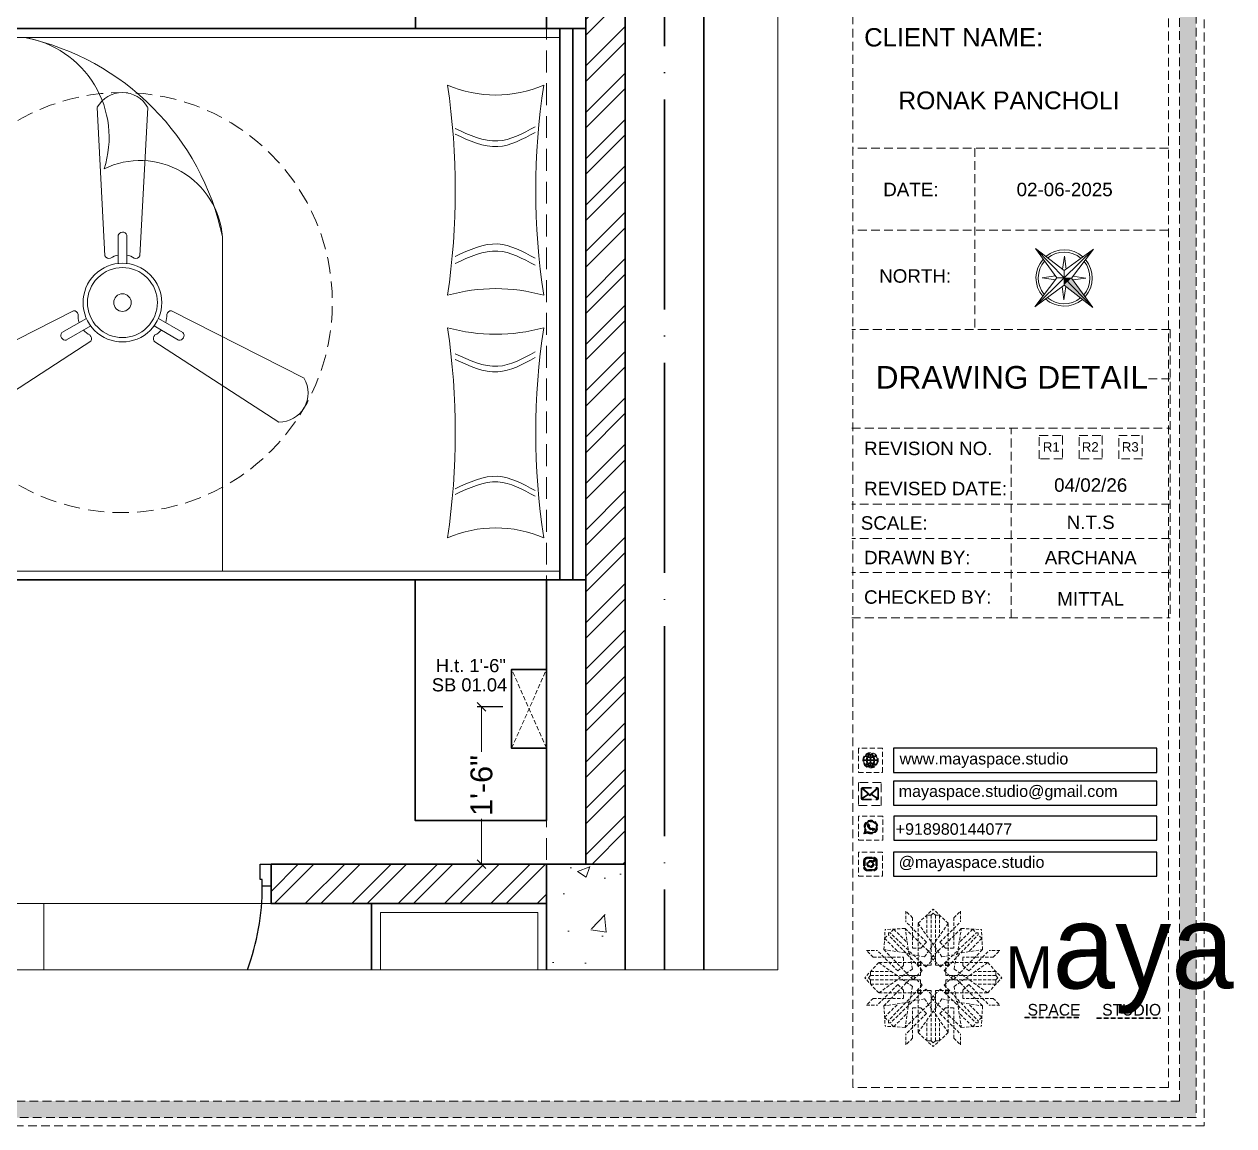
# Model space of a CAD drawing. Header units: millimetres. Extents: x 56222 to 3066687, y -650199 to -121287.
# Drawn here: x 134522.8 to 134661.1, y -183853.9 to -183728 of the extents above; entities that cross this region are included whole.
import ezdxf
from ezdxf.enums import TextEntityAlignment as Align

# ---------------------------------------------------------------- set-up
doc = ezdxf.new("R2010")
doc.units = ezdxf.units.MM
doc.header["$MEASUREMENT"] = 0
doc.header["$PDMODE"] = 35
for name, pattern in [('ACAD_ISO04W100', [30, 24, -3, 0, -3]), ('DASHED', [0.75, 0.5, -0.25]), ('DASHED2', [0.375, 0.25, -0.125]), ('DASHEDX2', [1.5, 1, -0.5])]:
    doc.linetypes.add(name, pattern=pattern)
doc.layers.get('Defpoints').update_dxf_attribs({"color": 220})
doc.layers.add('AR ELE-5', color=134, linetype='Continuous')
doc.layers.add('AR HATCH-7', color=7, linetype='Continuous')
for name, color, linetype, lineweight in [('COLUMN', 1, 'Continuous', 30), ('dim05', 1, 'Continuous', 13), ('Dimension', 10, 'DASHEDX2', 20), ('el', 7, 'Continuous', 20), ('ELEC-wires', 1, 'DASHED2', 13), ('Electrical', 84, 'Continuous', 30), ('ELEVATION', 250, 'Continuous', 9), ('FURNITURE', 32, 'Continuous', 9), ('furniture dimensions', 1, 'DASHED', 0), ('FURNITURE-1', 252, 'Continuous', 13), ('GROUND FLOOR', 7, 'Continuous', 9), ('GROUND FLOOR  ( PLINE )', 251, 'Continuous', 30), ('Labelling', 1, 'Continuous', 25), ('NAME PLATE', 7, 'Continuous', 25), ('title block', 7, 'Continuous', 9), ('wall', 7, 'Continuous', 30), ('X_PLOT', 1, 'Continuous', 9), ('XX~SLAB ( BEAM )~ ( DIM )', 7, 'Continuous', 9)]:
    doc.layers.add(name, color=color, linetype=linetype, lineweight=lineweight)
doc.styles.add('Arial', font='arial.ttf')
doc.styles.get("Standard").update_dxf_attribs({"font": 'arial.ttf', "height": 6})
doc.dimstyles.new('ISO-25', dxfattribs={"dimtxt": 2.5, "dimasz": 1, "dimexe": 0.5, "dimexo": 1, "dimtad": 0, "dimdec": 1, "dimlunit": 4, "dimtxsty": 'Standard', "dimblk": 'OBLIQUE', "dimcen": 2.5, "dimclrd": 1, "dimclre": 1, "dimclrt": 5, "dimadec": 0, "dimazin": 0, "dimtfac": 1, "dimtdec": 1, "dimtmove": 0, "dimatfit": 3, "dimfxl": 1, "dimlwd": -1, "dimarcsym": 0})

# ---------------------------------------------------------------- blocks, each defined once
blk = doc.blocks.new('FSFSF')
at = {"color": 42, "lineweight": 5, "true_color": 0xe0ac11}
for p, q in [((28603.86, 139.69), (28608.58, 144.08)), ((28613.31, 139.69), (28608.58, 144.08)), ((28600.03, 143.51), (28600.03, 140.16)), ((28602.15, 141.41), (28600.03, 143.51)), ((28606.47, 133.76), (28600.03, 140.16)), ((28602.15, 141.41), (28602.15, 131.95)), ((28607.9, 142.22), (28606.58, 142.22)), ((28606.58, 142.22), (28606.58, 135.84)), ((28607.9, 142.22), (28608.58, 142.85)), ((28607.9, 142.22), (28607.9, 126.58)), ((28609.27, 142.22), (28608.59, 142.85)), ((28609.27, 142.22), (28609.27, 126.58)), ((28609.27, 142.22), (28610.59, 142.22)), ((28610.59, 142.22), (28610.59, 135.84)), ((28610.7, 133.76), (28617.14, 140.16)), ((28615.02, 141.41), (28617.14, 143.51)), ((28615.02, 141.41), (28615.02, 131.95)), ((28617.14, 143.51), (28617.14, 140.16)), ((28593.19, 131.45), (28593.54, 137.71)), ((28599.8, 138.06), (28593.54, 137.71)), ((28595.12, 136.69), (28594.53, 136.69)), ((28594.56, 136.12), (28594.56, 136.71)), ((28596.24, 137.86), (28595.12, 136.69)), ((28606.27, 126.08), (28595.12, 136.69)), ((28596.24, 137.86), (28600.47, 133.65)), ((28601.03, 130), (28599.8, 138.06)), ((28599.8, 138.05), (28608.58, 129.56)), ((28603.86, 126.58), (28603.86, 139.69)), ((28603.86, 139.69), (28608.58, 133.02)), ((28613.31, 139.69), (28608.59, 133.02)), ((28617.37, 138.05), (28608.59, 129.56)), ((28610.9, 126.08), (28622.05, 136.69)), ((28613.31, 126.58), (28613.31, 139.69)), ((28616.14, 130), (28617.37, 138.06)), ((28620.93, 137.86), (28616.7, 133.65)), ((28617.37, 138.06), (28623.63, 137.71)), ((28620.93, 137.86), (28622.05, 136.69)), ((28622.05, 136.69), (28622.64, 136.69)), ((28622.62, 136.12), (28622.62, 136.71)), ((28624, 131.45), (28623.65, 137.71)), ((28593.39, 135), (28594.56, 136.12)), ((28593.39, 135), (28597.6, 130.78)), ((28605.17, 124.98), (28594.56, 136.12)), ((28606.47, 133.76), (28604.75, 131.95)), ((28605.86, 129.18), (28608.58, 133.02)), ((28611.31, 129.18), (28608.59, 133.02)), ((28610.7, 133.76), (28612.42, 131.95)), ((28612.02, 124.98), (28622.62, 136.12)), ((28623.8, 135), (28619.59, 130.78)), ((28623.8, 135), (28622.62, 136.12)), ((28587.73, 131.22), (28591.08, 131.22)), ((28589.84, 129.1), (28587.73, 131.22)), ((28589.84, 129.1), (28599.29, 129.1)), ((28597.49, 124.78), (28591.08, 131.22)), ((28593.19, 131.45), (28601.69, 122.67)), ((28601.25, 130.22), (28593.19, 131.45)), ((28599.29, 126.5), (28599.29, 129.1)), ((28605.86, 129.18), (28601.03, 130)), ((28602.07, 125.39), (28601.25, 130.22)), ((28604.75, 131.95), (28602.15, 131.95)), ((28607.9, 128.92), (28608.58, 129.56)), ((28607.9, 128.92), (28608.58, 128.27)), ((28609.27, 128.92), (28608.59, 129.56)), ((28609.27, 128.92), (28608.59, 128.27)), ((28611.31, 129.18), (28616.14, 130)), ((28612.42, 131.95), (28615.02, 131.95)), ((28615.12, 125.39), (28615.94, 130.22)), ((28623.99, 131.45), (28615.5, 122.67)), ((28615.94, 130.22), (28624, 131.45)), ((28627.34, 129.1), (28617.89, 129.1)), ((28617.89, 126.5), (28617.89, 129.1)), ((28619.7, 124.78), (28626.1, 131.22)), ((28629.45, 131.22), (28626.1, 131.22)), ((28627.34, 129.1), (28629.45, 131.22)), ((28591.56, 127.39), (28587.17, 122.66)), ((28604.66, 127.39), (28591.56, 127.39)), ((28591.56, 127.39), (28598.23, 122.67)), ((28597.49, 124.78), (28599.29, 126.5)), ((28602.07, 125.39), (28598.23, 122.67)), ((28605.17, 124.98), (28602.97, 122.67)), ((28603.68, 126.54), (28603.68, 127.39)), ((28604.66, 126.54), (28603.68, 126.54)), ((28604.71, 127.57), (28603.86, 127.57)), ((28607.9, 126.58), (28603.86, 126.58)), ((28604.66, 123.35), (28604.66, 127.39)), ((28604.7, 126.58), (28604.71, 127.57)), ((28606.27, 126.08), (28608.58, 128.27)), ((28610.9, 126.08), (28608.59, 128.27)), ((28609.27, 126.58), (28613.31, 126.58)), ((28612.02, 124.98), (28614.21, 122.67)), ((28612.46, 126.58), (28612.46, 127.57)), ((28612.46, 127.57), (28613.31, 127.57)), ((28612.52, 123.35), (28612.52, 127.39)), ((28612.52, 127.39), (28625.63, 127.39)), ((28612.52, 126.54), (28613.51, 126.54)), ((28613.51, 126.54), (28613.51, 127.39)), ((28615.12, 125.39), (28618.96, 122.67)), ((28619.7, 124.78), (28617.89, 126.5)), ((28625.63, 127.39), (28618.96, 122.67)), ((28625.63, 127.39), (28630.02, 122.66)), ((28591.56, 117.94), (28587.17, 122.66)), ((28589.03, 123.35), (28588.4, 122.67)), ((28589.03, 121.98), (28588.4, 122.65)), ((28589.03, 123.35), (28589.03, 124.67)), ((28589.03, 124.67), (28595.4, 124.67)), ((28589.03, 123.35), (28604.66, 123.35)), ((28589.03, 121.98), (28604.66, 121.98)), ((28589.03, 121.98), (28589.03, 120.66)), ((28591.56, 117.94), (28598.23, 122.65)), ((28593.19, 113.88), (28601.69, 122.65)), ((28602.07, 119.94), (28598.23, 122.65)), ((28602.33, 123.35), (28601.69, 122.67)), ((28602.33, 121.98), (28601.69, 122.65)), ((28602.33, 123.35), (28602.97, 122.67)), ((28602.33, 121.98), (28602.97, 122.65)), ((28605.17, 120.35), (28602.97, 122.65)), ((28604.66, 121.98), (28604.66, 117.94)), ((28612.02, 120.35), (28614.21, 122.65)), ((28628.16, 123.35), (28612.52, 123.35)), ((28612.52, 121.98), (28612.52, 117.94)), ((28628.16, 121.98), (28612.52, 121.98)), ((28614.85, 123.35), (28614.21, 122.67)), ((28614.85, 121.98), (28614.21, 122.65)), ((28614.85, 123.35), (28615.5, 122.67)), ((28614.85, 121.98), (28615.5, 122.65)), ((28615.12, 119.94), (28618.96, 122.65)), ((28623.99, 113.88), (28615.5, 122.65)), ((28625.63, 117.94), (28618.96, 122.65)), ((28628.16, 124.67), (28621.78, 124.67)), ((28625.63, 117.94), (28630.02, 122.66)), ((28628.16, 123.35), (28628.16, 124.67)), ((28628.16, 123.35), (28628.78, 122.67)), ((28628.16, 121.98), (28628.78, 122.65)), ((28628.16, 121.98), (28628.16, 120.66)), ((28589.03, 120.66), (28595.4, 120.66)), ((28597.49, 120.54), (28591.08, 114.11)), ((28604.66, 117.94), (28591.56, 117.94)), ((28605.17, 120.35), (28594.56, 109.2)), ((28606.27, 119.15), (28595.12, 108.54)), ((28597.49, 120.54), (28599.29, 118.83)), ((28599.29, 118.83), (28599.29, 116.23)), ((28602.07, 119.94), (28601.25, 115.1)), ((28604.66, 118.78), (28603.68, 118.78)), ((28603.68, 118.78), (28603.68, 117.94)), ((28607.9, 118.65), (28603.86, 118.65)), ((28603.86, 118.65), (28603.86, 105.54)), ((28604.71, 117.66), (28603.86, 117.66)), ((28604.7, 118.65), (28604.71, 117.66)), ((28606.27, 119.15), (28608.58, 116.96)), ((28607.9, 103.01), (28607.9, 118.65)), ((28610.9, 119.15), (28608.59, 116.96)), ((28609.27, 118.65), (28613.31, 118.65)), ((28609.27, 103.01), (28609.27, 118.65)), ((28610.9, 119.15), (28622.05, 108.54)), ((28612.02, 120.35), (28622.62, 109.2)), ((28612.46, 118.65), (28612.46, 117.66)), ((28612.46, 117.66), (28613.31, 117.66)), ((28612.52, 118.78), (28613.51, 118.78)), ((28612.52, 117.94), (28625.63, 117.94)), ((28613.31, 118.65), (28613.31, 105.54)), ((28613.51, 118.78), (28613.51, 117.94)), ((28615.12, 119.94), (28615.94, 115.1)), ((28619.7, 120.54), (28617.89, 118.83)), ((28617.89, 118.83), (28617.89, 116.23)), ((28619.7, 120.54), (28626.1, 114.11)), ((28628.16, 120.66), (28621.78, 120.66)), ((28589.84, 116.23), (28587.73, 114.11)), ((28587.73, 114.11), (28591.08, 114.11)), ((28589.84, 116.23), (28599.29, 116.23)), ((28601.25, 115.1), (28593.19, 113.87)), ((28593.19, 113.87), (28593.54, 107.62)), ((28593.39, 110.32), (28597.6, 114.55)), ((28599.8, 107.17), (28608.58, 115.67)), ((28601.03, 115.23), (28599.8, 107.17)), ((28605.86, 116.05), (28601.03, 115.23)), ((28605.86, 116.05), (28608.58, 112.21)), ((28607.9, 116.31), (28608.58, 116.96)), ((28607.9, 116.31), (28608.58, 115.67)), ((28609.27, 116.31), (28608.59, 116.96)), ((28609.27, 116.31), (28608.59, 115.67)), ((28611.31, 116.05), (28608.59, 112.21)), ((28617.37, 107.17), (28608.59, 115.67)), ((28611.31, 116.05), (28616.14, 115.23)), ((28615.94, 115.1), (28624, 113.87)), ((28616.14, 115.23), (28617.37, 107.17)), ((28627.34, 116.23), (28617.89, 116.23)), ((28623.8, 110.32), (28619.59, 114.55)), ((28624, 113.87), (28623.65, 107.62)), ((28629.45, 114.11), (28626.1, 114.11)), ((28627.34, 116.23), (28629.45, 114.11)), ((28593.39, 110.32), (28594.56, 109.2)), ((28596.24, 107.37), (28600.47, 111.58)), ((28606.47, 111.47), (28600.03, 105.07)), ((28602.15, 103.82), (28602.15, 113.27)), ((28604.75, 113.27), (28602.15, 113.27)), ((28603.86, 105.54), (28608.58, 112.21)), ((28606.47, 111.47), (28604.75, 113.27)), ((28613.31, 105.54), (28608.59, 112.21)), ((28610.7, 111.47), (28612.42, 113.27)), ((28610.7, 111.47), (28617.14, 105.07)), ((28612.42, 113.27), (28615.02, 113.27)), ((28615.02, 103.82), (28615.02, 113.27)), ((28620.93, 107.37), (28616.7, 111.58)), ((28623.8, 110.32), (28622.62, 109.2)), ((28599.8, 107.17), (28593.54, 107.52)), ((28595.12, 108.54), (28594.53, 108.54)), ((28594.56, 109.2), (28594.56, 108.61)), ((28596.24, 107.37), (28595.12, 108.54)), ((28606.58, 103.01), (28606.58, 109.38)), ((28610.59, 103.01), (28610.59, 109.38)), ((28617.37, 107.17), (28623.63, 107.52)), ((28620.93, 107.37), (28622.05, 108.54)), ((28622.05, 108.54), (28622.64, 108.54)), ((28622.62, 109.2), (28622.62, 108.61)), ((28600.03, 101.71), (28600.03, 105.07)), ((28602.15, 103.82), (28600.03, 101.71)), ((28603.86, 105.54), (28608.58, 101.15)), ((28607.9, 103.01), (28606.58, 103.01)), ((28607.9, 103.01), (28608.58, 102.38)), ((28613.31, 105.54), (28608.58, 101.15)), ((28609.27, 103.01), (28608.59, 102.38)), ((28609.27, 103.01), (28610.59, 103.01)), ((28615.02, 103.82), (28617.14, 101.71)), ((28617.14, 101.71), (28617.14, 105.07))]:
    blk.add_line(p, q, dxfattribs=at)
blk = doc.blocks.new('hgwg')
at = {"layer": 'Dimension', "true_color": 0xd39e00}
h = blk.add_hatch(color=42, dxfattribs=at)
h.dxf.hatch_style = 1
h.paths.add_polyline_path([(27505.71, 45.05), (27494.27, 45.05), (27494.27, 44.9), (27505.71, 44.9)])
h = blk.add_hatch(color=42, dxfattribs=at)
h.dxf.hatch_style = 1
h.paths.add_polyline_path([(27523.3, 44.9), (27509.68, 44.9), (27509.68, 44.75), (27523.3, 44.75)])
at = {"layer": 'Dimension', "color": 42, "true_color": 0xd39e00}
for p, q in [((27494.27, 45.05), (27505.71, 45.05)), ((27494.27, 44.9), (27494.27, 45.05)), ((27494.27, 44.9), (27505.71, 44.9)), ((27505.71, 45.05), (27505.71, 44.9)), ((27509.68, 44.9), (27523.3, 44.9)), ((27509.68, 44.9), (27509.68, 44.75)), ((27509.68, 44.75), (27523.3, 44.75)), ((27523.3, 44.75), (27523.3, 44.9))]:
    blk.add_line(p, q, dxfattribs=at)
at = {"layer": 'Dimension', "color": 42, "true_color": 0xd39e00, "attachment_point": 1}
for s, width, insert, char_height in [('{\\fCinzel|b0|i0|c0|p2;\\H1.5x;M\\fAmsterdam One|b0|i0|c0|p2;\\H2x;aya}', 85.3277, (27490.17, 69.17), 6), ('{\\fCinzel|b0|i0|c0|p0;SPACE     STUDIO}', 66.129, (27494.83, 47.86), 2.5)]:
    blk.add_mtext_dynamic_manual_height_columns(s, width=width, gutter_width=30, heights=[0], dxfattribs=dict(at, insert=insert, char_height=char_height))
blk = doc.blocks.new('aggerg')
at = {"layer": 'Dimension', "color": 42, "true_color": 0xd39e00}
blk.add_lwpolyline([(-1.41, 1.41), (1.41, 1.41), (1.41, -1.41), (-1.41, -1.41)], close=True, dxfattribs=at)
at = {"layer": 'NAME PLATE', "lineweight": 0, "insert": (-0.03, 0.62), "char_height": 1.151, "width": 2.2458, "attachment_point": 2, "style": 'Arial'}
blk.add_mtext('R3', dxfattribs=at)
blk = doc.blocks.new('QEGW4TG')
at = {"layer": 'Dimension', "true_color": 0x000000}
h = blk.add_hatch(color=18, dxfattribs=at)
h.dxf.hatch_style = 1
h.paths.add_polyline_path([(2.69, 1.93, 0.170513), (2.95, 1.97, 0.190337), (3.11, 2.18, 0.466684), (3.03, 2.29), (2.79, 2.37, 0.273721), (2.69, 2.34, 0.040749), (2.63, 2.27, -0.441282), (2.53, 2.25, -0.11828), (2.06, 2.64, -0.441282), (2.07, 2.74, 0.040749), (2.13, 2.81, 0.290083), (2.14, 2.92), (2.01, 3.18, 0.316231), (1.91, 3.2, 0.190337), (1.73, 3, 0.170513), (1.72, 2.74, 0.252784)], flags=0)
h.paths.add_polyline_path([(1.19, 1.98), (1.03, 1.3, 0.550912), (1.11, 1.23), (1.75, 1.39, 6.344125)])
h.paths.add_polyline_path([(1.81, 1.7), (1.4, 1.6), (1.5, 2.03, -9.071339)], flags=16)
h.paths.add_polyline_path([(2.95, 1.97, -0.203224), (2.64, 1.94, -0.231509), (1.75, 2.69, -0.209023), (1.73, 3, -0.17811), (1.89, 3.19, -0.370089), (2.01, 3.18), (2.17, 2.86, -0.071517), (2.06, 2.73, 0.321676), (2.05, 2.65, 0.126524), (2.55, 2.24, 0.312216), (2.62, 2.26, -0.041087), (2.68, 2.34, -0.290673), (2.79, 2.37), (3.13, 2.26, -0.24764)], flags=0)
h = blk.add_hatch(color=18, dxfattribs=at)
h.dxf.hatch_style = 1
h.paths.add_polyline_path([(2.69, 2.34, 0.040749), (2.63, 2.27, -0.441282), (2.53, 2.25, -0.11828), (2.06, 2.64, -0.441282), (2.07, 2.74, 0.040749), (2.13, 2.81, 0.290083), (2.14, 2.92), (2.01, 3.18, 0.316231), (1.91, 3.2, 0.190337), (1.73, 3, 0.170513), (1.72, 2.74, 0.252784), (2.69, 1.93, 0.170513), (2.95, 1.97, 0.190337), (3.11, 2.18, 0.466684), (3.03, 2.29), (2.79, 2.37, 0.273721)])
for p, q in [((2.01, 3.18), (2.14, 2.92)), ((3.07, 2.28), (2.8, 2.36)), ((1.19, 1.98), (1.03, 1.3)), ((1.1, 1.23), (1.75, 1.39)), ((1.5, 2.03), (1.4, 1.6)), ((1.4, 1.6), (1.81, 1.7))]:
    blk.add_line(p, q)
blk.add_lwpolyline([(0, 0), (4.68, 0), (4.68, 4.68), (0, 4.68)], close=True)
for centre, radius, start, end in [((2.39, 2.56), 1.34, 241.4727, 205.6422), ((2.39, 2.56), 1.04, 235.9962, 210.8333), ((2.09, 2.87), 0.39, 159.7007, 198.4072), ((2.96, 3.23), 1.33, 201.4218, 258.1669), ((2.07, 2.87), 0.364, 118.9685, 159.3648), ((1.94, 3.12), 0.0896, 41.8985, 123.1344), ((2.11, 2.68), 0.066, 135.9932, 224.8892), ((1.67, 3.16), 0.586, 312.4617, 321.8728), ((3.12, 3.42), 1.31, 216.5455, 243.5279), ((2.05, 2.87), 0.104, 320.3924, 28.6971), ((2.76, 2.27), 0.104, 70.4402, 138.745), ((1.09, 1.29), 0.0598, 164.8483, 282.1458), ((2.57, 2.3), 0.066, 234.2482, 323.1441), ((3.11, 1.94), 0.586, 137.2645, 146.6756), ((2.75, 2.31), 0.39, 260.7301, 299.4366), ((2.76, 2.29), 0.364, 299.7725, 340.1688), ((3.03, 2.2), 0.0896, 336.0029, 57.2388)]:
    blk.add_arc(centre, radius, start, end)
blk = doc.blocks.new('ASGERG')
at = {"layer": 'Dimension', "true_color": 0x000000}
h = blk.add_hatch(color=18, dxfattribs=at)
h.dxf.hatch_style = 1
h.paths.add_polyline_path([(0.99, 1.7, 0.402382), (1.83, 1.03), (2.96, 1.03, 0.353872), (3.66, 1.7), (3.66, 2.99, 0.402382), (2.83, 3.67), (1.69, 3.67, 0.353872), (0.99, 2.99)])
h.paths.add_polyline_path([(1.27, 2.85, -0.426145), (1.72, 3.4), (2.85, 3.4, -0.402382), (3.38, 2.97), (3.38, 1.85, -0.426145), (2.94, 1.3), (1.8, 1.3, -0.402382), (1.27, 1.72)], flags=16)
h.paths.add_polyline_path([(3.02, 2.35, -1), (1.64, 2.35, -1)], flags=0)
h.paths.add_polyline_path([(2.74, 2.35, -1), (1.92, 2.35, -1)], flags=0)
h.paths.add_polyline_path([(3.19, 3.02, -1), (2.86, 3.02, -1)], flags=0)
h.paths.add_polyline_path([(1.64, 2.35, 1), (3.02, 2.35, 1)], flags=0)
h = blk.add_hatch(color=18, dxfattribs=at)
h.dxf.hatch_style = 1
h.paths.add_polyline_path([(1.64, 2.35, 1), (3.02, 2.35, 1)])
h.paths.add_polyline_path([(2.74, 2.35, -1), (1.92, 2.35, -1)], flags=16)
h = blk.add_hatch(color=18, dxfattribs=at)
h.dxf.hatch_style = 1
h.paths.add_polyline_path([(3.19, 3.02, 1), (2.86, 3.02, 1)])
for p, q in [((0.99, 2.99), (0.99, 1.7)), ((1.27, 2.97), (1.27, 1.72)), ((1.69, 3.67), (2.96, 3.67)), ((2.94, 3.4), (1.72, 3.4)), ((3.38, 2.97), (3.38, 1.72)), ((3.66, 2.99), (3.66, 1.7)), ((1.69, 1.03), (2.96, 1.03)), ((2.94, 1.3), (1.72, 1.3))]:
    blk.add_line(p, q)
blk.add_lwpolyline([(0, 0), (4.68, 0), (4.68, 4.68), (0, 4.68)], close=True)
for centre, radius in [((2.33, 2.35), 0.694), ((2.33, 2.35), 0.414), ((3.02, 3.02), 0.168)]:
    blk.add_circle(centre, radius)
for centre, radius, start, end in [((1.76, 2.89), 0.778, 94.8631, 172.8127), ((1.76, 2.91), 0.491, 94.8631, 172.8127), ((2.9, 2.91), 0.491, 7.1873, 85.1369), ((2.89, 2.89), 0.778, 7.1873, 85.1369), ((1.76, 1.8), 0.778, 187.1873, 265.1369), ((1.76, 1.78), 0.491, 187.1873, 265.1369), ((2.9, 1.78), 0.491, 274.8631, 352.8127), ((2.89, 1.8), 0.778, 274.8631, 352.8127)]:
    blk.add_arc(centre, radius, start, end)
blk = doc.blocks.new('DTGWEGEARG')
at = {"layer": 'Dimension', "true_color": 0x000000}
h = blk.add_hatch(color=18, dxfattribs=at)
h.dxf.hatch_style = 1
h.paths.add_polyline_path([(3.83, 2.34, 1), (0.85, 2.34, 1)])
h.paths.add_polyline_path([(2.51, 1.01, 0.105795), (2.96, 1.58, -0.055205), (3.3, 1.41, -0.169822)], flags=16)
h.paths.add_polyline_path([(2.41, 1.12), (2.41, 1.69, -0.058279), (2.81, 1.63, -0.103353)], flags=16)
h.paths.add_polyline_path([(2.26, 1.13, -0.101741), (1.87, 1.63, -0.057171), (2.26, 1.69)], flags=16)
h.paths.add_polyline_path([(2.17, 1.01, -0.169822), (1.38, 1.41, -0.055205), (1.72, 1.58, 0.105795)], flags=16)
h.paths.add_polyline_path([(3.02, 1.72, 0.081336), (3.13, 2.27), (3.68, 2.27, -0.152069), (3.4, 1.52, 0.05687)], flags=16)
h.paths.add_polyline_path([(2.87, 1.77, 0.061945), (2.41, 1.84), (2.41, 2.27), (2.98, 2.27, -0.081344)], flags=16)
h.paths.add_polyline_path([(2.26, 1.84, 0.060923), (1.8, 1.77, -0.081344), (1.7, 2.27), (2.26, 2.27)], flags=16)
h.paths.add_polyline_path([(1.66, 1.72, 0.05687), (1.28, 1.52, -0.152069), (1, 2.27), (1.55, 2.27, 0.081336)], flags=16)
h.paths.add_polyline_path([(2.41, 2.42), (2.41, 2.83, 0.061945), (2.87, 2.91, -0.080009), (2.98, 2.42)], flags=16)
h.paths.add_polyline_path([(3.13, 2.42, 0.080116), (3.02, 2.96, 0.05687), (3.4, 3.16, 0.028258), (3.3, 3.27, -0.055205), (2.96, 3.1, 0.105795), (2.51, 3.67, -0.36029), (3.68, 2.42)], flags=16)
h.paths.add_polyline_path([(2.26, 2.42), (1.7, 2.42, -0.080009), (1.8, 2.91, 0.060923), (2.26, 2.84)], flags=16)
h.paths.add_polyline_path([(1.55, 2.42), (1, 2.42, -0.150466), (1.28, 3.16, 0.05687), (1.66, 2.96, 0.080116)], flags=16)
h.paths.add_polyline_path([(2.41, 2.98), (2.41, 3.56, -0.103353), (2.81, 3.05, -0.058279)], flags=16)
h.paths.add_polyline_path([(2.26, 2.99, -0.057171), (1.87, 3.05, -0.101741), (2.26, 3.55)], flags=16)
h.paths.add_polyline_path([(1.72, 3.1, -0.055205), (1.38, 3.27, -0.169822), (2.17, 3.67, 0.105795)], flags=16)
blk.add_lwpolyline([(0, 0), (4.68, 0), (4.68, 4.68), (0, 4.68)], close=True)
at = {"layer": 'Dimension', "color": 18, "true_color": 0x000000}
for p, q in [((1, 2.42), (1.55, 2.42)), ((1.7, 2.42), (2.26, 2.42)), ((2.26, 3.55), (2.26, 2.99)), ((2.26, 2.84), (2.26, 2.42)), ((2.41, 3.56), (2.41, 2.98)), ((2.41, 2.83), (2.41, 2.42)), ((2.41, 2.42), (2.98, 2.42)), ((3.13, 2.42), (3.68, 2.42)), ((1, 2.27), (1.55, 2.27)), ((1.7, 2.27), (2.26, 2.27)), ((2.26, 2.27), (2.26, 1.84)), ((2.26, 1.69), (2.26, 1.13)), ((2.41, 2.27), (2.98, 2.27)), ((2.41, 2.27), (2.41, 1.84)), ((2.41, 1.69), (2.41, 1.12)), ((3.13, 2.27), (3.68, 2.27))]:
    blk.add_line(p, q, dxfattribs=at)
blk.add_circle((2.34, 2.34), 1.49, dxfattribs=at)
for centre, radius, start, end in [((2.34, 2.34), 1.34, 142.3819, 176.6093), ((2.34, 4.74), 1.9, 236.1399, 249.1595), ((2.34, 2.34), 1.34, 97.3549, 135.9073), ((2.34, 4.74), 1.75, 236.7417, 249.3811), ((3.28, 2.34), 1.73, 159.0567, 177.3789), ((3.28, 2.34), 1.58, 158.8325, 177.1302), ((3.28, 2.34), 1.73, 129.9301, 154.0867), ((2.34, 4.74), 1.9, 253.6799, 267.6253), ((3.28, 2.34), 1.58, 130.1073, 153.3446), ((2.34, 4.74), 1.75, 254.3336, 267.422), ((1.4, 2.34), 1.58, 26.6554, 50.2584), ((2.34, 4.74), 1.75, 272.3248, 285.6664), ((2.34, 4.74), 1.9, 272.1415, 286.3201), ((2.34, 2.34), 1.34, 3.3907, 82.6451), ((1.4, 2.34), 1.73, 25.9133, 50.0699), ((1.4, 2.34), 1.58, 2.8698, 21.1675), ((2.34, 4.74), 1.75, 290.6189, 303.2583), ((2.34, 4.74), 1.9, 290.8405, 303.8601), ((1.4, 2.34), 1.73, 2.6211, 20.9433), ((2.34, 2.34), 1.34, 183.0315, 217.6181), ((2.34, -0.06), 1.9, 110.8405, 123.8601), ((2.34, -0.06), 1.75, 110.6189, 123.2583), ((2.34, 2.34), 1.34, 224.0927, 262.6451), ((3.28, 2.34), 1.73, 182.3435, 200.9433), ((3.28, 2.34), 1.58, 182.5658, 201.1675), ((3.28, 2.34), 1.73, 205.9133, 230.0699), ((2.34, -0.06), 1.9, 92.3747, 106.3201), ((2.34, -0.06), 1.75, 92.578, 105.6664), ((3.28, 2.34), 1.58, 206.6554, 229.8927), ((2.34, -0.06), 1.9, 73.6799, 87.8585), ((2.34, -0.06), 1.75, 74.3336, 87.6752), ((1.4, 2.34), 1.58, 309.7416, 333.3446), ((1.4, 2.34), 1.73, 309.9301, 334.0867), ((2.34, 2.34), 1.34, 277.3549, 315.9073), ((1.4, 2.34), 1.58, 338.8325, 357.4342), ((2.34, -0.06), 1.75, 56.7417, 69.3811), ((1.4, 2.34), 1.73, 339.0567, 357.6565), ((2.34, -0.06), 1.9, 56.1399, 69.1595), ((2.34, 2.34), 1.34, 322.3819, 356.9685)]:
    blk.add_arc(centre, radius, start, end, dxfattribs=at)
blk = doc.blocks.new('4t')
at = {"transparency": 33554607}
h = blk.add_hatch(color=1, dxfattribs=at)
h.dxf.hatch_style = 1
h.paths.add_polyline_path([(45531.33, -35822.29), (45529.23, -35821.83), (45528.09, -35837.01)])
h = blk.add_hatch(color=1, dxfattribs=at)
h.dxf.hatch_style = 1
h.paths.add_polyline_path([(45533.44, -35822.75), (45531.33, -35822.29), (45528.09, -35837.01)])
h = blk.add_hatch(color=1, dxfattribs=at)
h.dxf.hatch_style = 1
h.paths.add_polyline_path([(45531.8, -35820.19), (45529.23, -35821.83), (45531.33, -35822.29)])
h = blk.add_hatch(color=1, dxfattribs=at)
h.dxf.hatch_style = 1
h.paths.add_polyline_path([(45531.8, -35820.19), (45531.33, -35822.29), (45533.44, -35822.75)])
at = {"layer": 'title block', "color": 7, "lineweight": 9}
for p, q in [((45535.51, -35803.37), (45530.16, -35817.62)), ((45535.51, -35803.37), (45531.8, -35820.19)), ((45534.36, -35818.55), (45535.51, -35803.37)), ((45530.5, -35816.7), (45526.88, -35812.49)), ((45526.88, -35812.49), (45529.18, -35817.55)), ((45530.16, -35817.62), (45514.98, -35816.48)), ((45514.98, -35816.48), (45529.23, -35821.83)), ((45514.98, -35816.48), (45531.8, -35820.19)), ((45531.8, -35820.19), (45530.16, -35817.62)), ((45534.36, -35818.55), (45531.8, -35820.19)), ((45548.62, -35823.9), (45534.36, -35818.55)), ((45539.5, -35815.27), (45534.44, -35817.57)), ((45535.28, -35818.89), (45539.5, -35815.27)), ((45528.31, -35821.48), (45524.1, -35825.11)), ((45524.1, -35825.11), (45529.16, -35822.81)), ((45531.8, -35820.19), (45528.09, -35837.01)), ((45529.23, -35821.83), (45528.09, -35837.01)), ((45528.09, -35837.01), (45533.44, -35822.75)), ((45531.8, -35820.19), (45529.23, -35821.83)), ((45533.44, -35822.75), (45531.8, -35820.19)), ((45531.8, -35820.19), (45548.62, -35823.9)), ((45533.09, -35823.67), (45536.71, -35827.89)), ((45533.44, -35822.75), (45548.62, -35823.9)), ((45536.71, -35827.89), (45534.42, -35822.83))]:
    blk.add_line(p, q, dxfattribs=at)
for radius, start, end in [(11.79, 81.36, 163.7665), (11.79, 351.36, 73.7665), (10.83, 82.4286, 162.6979), (10.83, 352.4286, 72.6979), (11.79, 171.36, 253.7665), (10.83, 172.4286, 252.6979), (11.79, 261.36, 343.7665), (10.83, 262.4286, 342.6979)]:
    blk.add_arc((45531.8, -35820.19), radius, start, end, dxfattribs=at)
blk = doc.blocks.new('fan')
at = {"layer": 'Electrical', "lineweight": 15, "ltscale": 20}
for p, q in [((3300835.29, -509900.78), (3300836.47, -509923.43)), ((3300841.81, -509923.43), (3300842.99, -509900.78)), ((3300838.47, -509924.57), (3300838.47, -509920.25)), ((3300839.81, -509920.28), (3300839.81, -509924.57)), ((3300831.66, -509931.77), (3300811.45, -509942.07)), ((3300866.83, -509942.07), (3300846.62, -509931.77)), ((3300829.93, -509935.08), (3300833.64, -509932.93)), ((3300834.31, -509934.09), (3300830.57, -509936.25)), ((3300847.68, -509936.23), (3300843.97, -509934.09)), ((3300844.64, -509932.93), (3300848.38, -509935.09)), ((3300815.3, -509948.74), (3300834.33, -509936.39)), ((3300843.95, -509936.39), (3300862.98, -509948.74))]:
    blk.add_line(p, q, dxfattribs=at)
at = {"layer": 'Electrical', "linetype": 'DASHED', "lineweight": 15, "ltscale": 5}
blk.add_circle((3300839.14, -509930.53), 32, dxfattribs=at)
at = {"layer": 'Electrical', "lineweight": 15, "ltscale": 20}
for centre, major_axis, start_param, end_param in [((3300839.14, -509902.94), (3.12, 3.12), -0.272136, 1.842967), ((3300839.13, -509920.5), (0.501, 0.501), -0.465536, 1.983618), ((3300839.14, -509926.42), (2.27, -2.27), 2.565057, 2.951308), ((3300839.14, -509926.42), (2.27, 2.27), 0.19032, 0.57657), ((3300839.14, -509930.53), (4.24, -4.24), 3.14161, 9.424795), ((3300839.14, -509930.53), (3.77, -3.77), 1.749190548672175e-05, 6.283202799085073), ((3300837.1, -509923.08), (0.51, 0.51), 2.863014, 4.257784), ((3300841.18, -509923.08), (0.51, -0.51), 5.167028, 6.561799), ((3300839.14, -509930.53), (0.943, 0.943), 1.570814, 7.853999), ((3300831.67, -509932.49), (0.51, -0.51), 0.978238, 2.373008), ((3300835.59, -509932.58), (2.27, -2.27), 3.855511, 4.241762), ((3300842.69, -509932.58), (2.27, 2.27), 5.183051, 5.569301), ((3300846.61, -509932.49), (0.51, -0.51), 2.339416, 3.734186), ((3300830.46, -509935.55), (0.501, -0.501), 3.199655, 5.648809), ((3300835.59, -509932.58), (2.27, -2.27), 4.659452, 5.045703), ((3300833.71, -509936.02), (0.51, 0.51), -1.325776, 0.068994), ((3300844.57, -509936.02), (0.51, -0.51), 3.072633, 4.467404), ((3300842.69, -509932.58), (2.27, 2.27), 4.37911, 4.765361), ((3300847.83, -509935.54), (0.501, 0.501), 3.723254, 6.172408), ((3300815.25, -509944.32), (3.12, -3.12), 3.393055, 5.508159), ((3300863.03, -509944.32), (3.12, -3.12), 5.48745, 7.602554)]:
    blk.add_ellipse(centre, major_axis=major_axis, ratio=1, start_param=start_param, end_param=end_param, dxfattribs=at)
blk = doc.blocks.new('6616')
at = {"color": 242, "linetype": 'DASHED', "true_color": 0xcd2027}
for p, q in [((386784.79, -36915.77), (386775.78, -36911.78)), ((386784.79, -36911.78), (386775.78, -36915.77))]:
    blk.add_line(p, q, dxfattribs=at)
at = {"layer": 'ELEC-wires', "color": 5, "linetype": 'ByBlock', "lineweight": 30, "ltscale": 4}
blk.add_lwpolyline([(386775.78, -36911.78), (386784.79, -36911.78), (386784.79, -36915.77), (386775.78, -36915.77)], close=True, dxfattribs=at)
blk = doc.blocks.new('_Oblique')
at = {"layer": 'wall', "color": 0, "lineweight": -2}
blk.add_line((-0.5, -0.5), (0.5, 0.5), dxfattribs=at)
blk = doc.blocks.new('*D293')
at = {"layer": 'Defpoints', "color": 0, "lineweight": 30, "transparency": 16777216}
for p in [(134578.53, -183806.01), (134575.09, -183824.01), (134578.53, -183824.01)]:
    blk.add_point(p, dxfattribs=at)
at = {"layer": 'dim05', "color": 1, "linetype": 'Continuous', "lineweight": -2, "transparency": 16777216}
for p, q in [((134577.53, -183806.01), (134574.59, -183806.01)), ((134577.53, -183824.01), (134574.59, -183824.01))]:
    blk.add_line(p, q, dxfattribs=at)
at = {"layer": 'dim05', "color": 1, "linetype": 'Continuous', "transparency": 16777216}
for p, q in [((134575.09, -183806.01), (134575.09, -183811.18)), ((134575.09, -183824.01), (134575.09, -183818.84))]:
    blk.add_line(p, q, dxfattribs=at)
at = {"layer": 'dim05', "color": 1, "transparency": 16777216}
for p, rotation in [((134575.09, -183806.01), 90), ((134575.09, -183824.01), 270)]:
    blk.add_blockref('_Oblique', p, dxfattribs=dict(at, rotation=rotation))
at = {"layer": 'dim05', "color": 5, "lineweight": 25, "transparency": 16777216, "insert": (134575.09, -183815.01), "char_height": 2.5, "attachment_point": 5, "rotation": 90, "style": 'Arial'}
blk.add_mtext('1\'-6"', dxfattribs=at)
blk = doc.blocks.new('GF')
at = {"layer": 'FURNITURE', "color": 9, "lineweight": 30, "true_color": 0xc7c8ca}
blk.add_line((133682.2, -183543.34), (133682.2, -183570.84), dxfattribs=at)
blk.add_lwpolyline([(133682.2, -183543.34), (133682.2, -183570.84), (133667.2, -183570.84), (133667.2, -183543.34), (133682.2, -183543.34)], dxfattribs=at)
blk.add_lwpolyline([(133608.63, -183630.84), (133608.63, -183573.84, -0.414214), (133611.63, -183570.84), (133686.7, -183570.84), (133686.7, -183633.84), (133611.63, -183633.84, -0.414214)], format="xyb", close=True, dxfattribs=at)
for points in [[(133683.7, -183633.84), (133683.7, -183570.84), (133685.2, -183570.84), (133685.2, -183633.84)], [(133682.19, -183633.84), (133667.19, -183633.84), (133667.19, -183661.34), (133682.19, -183661.34)]]:
    blk.add_lwpolyline(points, close=True, dxfattribs=at)
at = {"layer": 'FURNITURE', "color": 9, "true_color": 0xc7c8ca}
blk.add_lwpolyline([(133609.63, -183630.84), (133609.63, -183573.84, -0.414214), (133611.63, -183571.84), (133683.7, -183571.84), (133683.7, -183632.84), (133611.63, -183632.84, -0.414214)], format="xyb", close=True, dxfattribs=at)
at = {"layer": 'Labelling', "color": 9, "linetype": 'DASHED2', "lineweight": 0, "ltscale": 10, "true_color": 0xc7c8ca}
blk.add_line((133682.2, -183543.34), (133682.19, -183667.34), dxfattribs=at)

msp = doc.modelspace()

# ---------------------------------------------------------------- hatches: boundary and pattern name
at = {"layer": 'AR HATCH-7', "lineweight": 18, "true_color": 0x939598, "transparency": 33554687}
h = msp.add_hatch(dxfattribs=at)
h.set_pattern_fill('ANSI32', color=252, scale=10)
h.set_pattern_definition([(45, (611.6163, -231.3896), (-2.65165043, 2.65165043), []), (45, (613.384, -231.3896), (-2.65165043, 2.65165043), [])])
h.paths.add_polyline_path([(134582.524, -183686.01), (134546.524, -183686.01), (134546.524, -183695.01), (134582.524, -183695.01)])
h.paths.add_polyline_path([(134591.524, -183701.01), (134587.024, -183701.01), (134587.024, -183705.859), (134587.032, -183705.859), (134587.024, -183707.514), (134587.024, -183720.018), (134587.024, -183824.01), (134551.024, -183824.008), (134551.024, -183828.508), (134582.524, -183828.51), (134582.524, -183824.01), (134591.524, -183824.01)])
at = {"layer": 'Dimension', "true_color": 0xd39e00}
h = msp.add_hatch(color=42, dxfattribs=at)
h.paths.add_polyline_path([(134388.221, -183663.92), (134388.221, -183852.958), (134656.789, -183852.958), (134656.789, -183663.92)])
h.paths.add_polyline_path([(134390.106, -183665.805), (134654.904, -183665.805), (134654.904, -183851.073), (134390.106, -183851.073)], flags=16)
at = {"layer": 'Dimension', "true_color": 0x000000}
h = msp.add_hatch(color=18, dxfattribs=at)
h.dxf.hatch_style = 1
h.paths.add_polyline_path([(134620.281, -183816.642, 0.4142136), (134620.481, -183816.442), (134620.481, -183815.441, 0.4142136), (134620.281, -183815.241), (134618.691, -183815.241, 0.4142136), (134618.491, -183815.441), (134618.491, -183816.442, 0.4142136), (134618.691, -183816.642)])
h.paths.add_polyline_path([(134619.634, -183816.039), (134620.369, -183816.53, -0.1989124), (134620.281, -183816.567), (134618.691, -183816.567, -0.1989124), (134618.602, -183816.53), (134619.338, -183816.039), (134619.486, -183816.177)], flags=16)
h.paths.add_polyline_path([(134619.486, -183816.075), (134618.677, -183815.317, -0.0287833), (134618.691, -183815.316), (134620.281, -183815.316, -0.0287833), (134620.295, -183815.317)], flags=16)
h.paths.add_polyline_path([(134619.69, -183815.987), (134620.368, -183815.352, -0.2024819), (134620.406, -183815.441), (134620.406, -183816.442, -0.043076), (134620.404, -183816.463)], flags=16)
h.paths.add_polyline_path([(134619.282, -183815.987), (134618.568, -183816.463, -0.043076), (134618.566, -183816.442), (134618.566, -183815.441, -0.2024819), (134618.604, -183815.352)], flags=16)
at = {"layer": 'FURNITURE-1', "lineweight": 18, "true_color": 0xc7c8ca}
h = msp.add_hatch(dxfattribs=at)
h.set_pattern_fill('AR-CONC', color=9, scale=2)
h.set_pattern_definition([(50, (611.616, -231.39), (14.34520365, -1.2550427), [1.5, -16.5]), (355, (611.616, -231.39), (-2.7750267, 15.0438427), [1.2, -13.2]), (100.4514445, (612.812, -231.494), (11.5701769, 13.7887998), [1.2748038, -14.0228422]), (46.1842, (611.616, -227.39), (21.3448266, -3.3103856), [2.25, -24.75]), (96.635635, (613.395, -227.666), (18.693239, 19.482372), [1.9122068, -21.0342752]), (351.184164, (611.616, -227.39), (18.693239, 19.482372), [1.8, -19.8]), (21, (613.616, -228.39), (11.93814104, -8.0523778), [1.5, -16.5]), (326, (613.616, -228.39), (4.8663066, 14.5030009), [1.2, -13.2]), (71.451445, (614.611, -229.06), (16.8044475, 6.45062306), [1.2748038, -14.0228422]), (37.5, (611.6163, -231.3896), (0.24319711, 6.65787708), [0, -13.04, 0, -13.4, 0, -13.25]), (7.5, (611.616, -231.39), (5.26139075, 7.88823424), [0, -7.64, 0, -12.74, 0, -5.05]), (327.5, (607.1563, -231.3896), (10.67644872, -0.45109743), [0, -5, 0, -15.6, 0, -20.7]), (317.5, (605.156, -231.39), (11.6637234, 2.00209965), [0, -6.5, 0, -10.36, 0, -14.7])])
h.paths.add_polyline_path([(134591.524, -183824.01), (134582.524, -183824.01), (134582.524, -183836.081), (134591.524, -183836.081)])

# ---------------------------------------------------------------- linework, layer by layer
at = {"color": 18, "true_color": 0x000000, "elevation": 0.119}
for points in [[(134622.212, -183813.508), (134652.305, -183813.508), (134652.305, -183810.757), (134622.212, -183810.757)], [(134622.212, -183817.262), (134652.305, -183817.262), (134652.305, -183814.511), (134622.212, -183814.511)], [(134622.226, -183821.266), (134652.305, -183821.266), (134652.305, -183818.515), (134622.226, -183818.515)], [(134622.212, -183825.366), (134652.305, -183825.366), (134652.305, -183822.615), (134622.212, -183822.615)]]:
    msp.add_lwpolyline(points, close=True, dxfattribs=at)
msp.add_lwpolyline([(134551.024, -183826.509), (134550.023, -183826.509), (134550.023, -183825.759), (134549.773, -183825.759), (134549.773, -183824.008), (134551.024, -183824.008)], close=True)
at = {"layer": 'AR ELE-5', "linetype": 'ByBlock', "ltscale": 15}
msp.add_arc((134521.979, -183826.492), 28.045, 340.00531, 359.96526, dxfattribs=at)
at = {"layer": 'COLUMN'}
msp.add_lwpolyline([(134582.524, -183836.081), (134582.524, -183824.01), (134591.524, -183824.01), (134591.524, -183836.081)], dxfattribs=at)
at = {"layer": 'Dimension', "color": 42, "true_color": 0xd39e00}
for p, q in [((134653.628, -183742.166, 0.119), (134617.54, -183742.166, 0.119)), ((134631.503, -183742.166, 0.119), (134631.503, -183762.884, 0.119)), ((134653.628, -183751.544, 0.119), (134617.54, -183751.544, 0.119)), ((134653.846, -183762.884, 0.119), (134617.429, -183762.884, 0.119)), ((134653.846, -183762.884, 0.119), (134653.846, -183795.869, 0.119)), ((134651.334, -183768.538, 0.119), (134653.846, -183768.538, 0.119)), ((134617.429, -183774.193, 0.119), (134653.846, -183774.193, 0.119)), ((134635.637, -183795.869, 0.119), (134635.637, -183774.193, 0.119)), ((134653.846, -183782.863, 0.119), (134617.429, -183782.863, 0.119)), ((134653.846, -183786.768, 0.119), (134617.429, -183786.768, 0.119)), ((134653.846, -183790.673, 0.119), (134617.429, -183790.673, 0.119)), ((134617.429, -183795.869, 0.119), (134653.846, -183795.869, 0.119))]:
    msp.add_line(p, q, dxfattribs=at)
at = {"layer": 'Dimension', "color": 18, "true_color": 0x000000}
for p, q in [((134618.491, -183815.441, 0.119), (134618.491, -183816.442, 0.119)), ((134618.566, -183815.441, 0.119), (134618.566, -183816.442, 0.119)), ((134618.604, -183815.352, 0.119), (134619.282, -183815.987, 0.119)), ((134618.677, -183815.317, 0.119), (134619.486, -183816.075, 0.119)), ((134618.691, -183815.241, 0.119), (134620.281, -183815.241, 0.119)), ((134618.691, -183815.316, 0.119), (134620.281, -183815.316, 0.119)), ((134619.486, -183816.075, 0.119), (134620.295, -183815.317, 0.119)), ((134619.69, -183815.987, 0.119), (134620.368, -183815.352, 0.119)), ((134620.406, -183815.441, 0.119), (134620.406, -183816.442, 0.119)), ((134620.481, -183815.441, 0.119), (134620.481, -183816.442, 0.119)), ((134618.568, -183816.463, 0.119), (134619.282, -183815.987, 0.119)), ((134618.602, -183816.53, 0.119), (134619.338, -183816.039, 0.119)), ((134618.691, -183816.567, 0.119), (134620.281, -183816.567, 0.119)), ((134618.691, -183816.642, 0.119), (134620.281, -183816.642, 0.119)), ((134619.338, -183816.039, 0.119), (134619.486, -183816.177, 0.119)), ((134619.486, -183816.177, 0.119), (134619.634, -183816.039, 0.119)), ((134620.369, -183816.53, 0.119), (134619.634, -183816.039, 0.119)), ((134620.404, -183816.463, 0.119), (134619.69, -183815.987, 0.119))]:
    msp.add_line(p, q, dxfattribs=at)
at = {"layer": 'Dimension', "color": 42, "true_color": 0xd39e00, "elevation": 0.119}
for points in [[(134387.279, -183662.978), (134657.731, -183662.978), (134657.731, -183853.901), (134387.279, -183853.901)], [(134388.221, -183663.92), (134656.789, -183663.92), (134656.789, -183852.958), (134388.221, -183852.958)], [(134390.106, -183665.805), (134654.904, -183665.805), (134654.904, -183851.073), (134390.106, -183851.073)], [(134617.54, -183849.522), (134617.54, -183667.356), (134653.628, -183667.356), (134653.628, -183849.522)], [(134638.861, -183775.032), (134641.518, -183775.032), (134641.518, -183777.689), (134638.861, -183777.689)], [(134643.413, -183775.032), (134646.071, -183775.032), (134646.071, -183777.689), (134643.413, -183777.689)]]:
    msp.add_lwpolyline(points, close=True, dxfattribs=at)
at = {"layer": 'Dimension', "elevation": 0.119}
msp.add_lwpolyline([(134618.177, -183817.282), (134620.792, -183817.282), (134620.792, -183814.667), (134618.177, -183814.667)], close=True, dxfattribs=at)
at = {"layer": 'Dimension', "color": 18, "true_color": 0x000000}
for centre, radius, start, end in [((134618.691, -183815.441, 0.119), 0.2, 90, 180), ((134618.691, -183815.441, 0.119), 0.125, 134.21354, 180), ((134618.691, -183815.441, 0.119), 0.125, 90, 96.59481), ((134620.281, -183815.441, 0.119), 0.2, 0, 90), ((134620.281, -183815.441, 0.119), 0.125, 83.40519, 90), ((134620.281, -183815.441, 0.119), 0.125, 0, 45.78646), ((134618.691, -183816.442, 0.119), 0.2, 180, 270), ((134618.691, -183816.442, 0.119), 0.125, 180, 189.86619), ((134618.691, -183816.442, 0.119), 0.125, 224.99995, 270), ((134620.281, -183816.442, 0.119), 0.2, 270, 0), ((134620.281, -183816.442, 0.119), 0.125, 270, 315.00005), ((134620.281, -183816.442, 0.119), 0.125, 350.13381, 0)]:
    msp.add_arc(centre, radius, start, end, dxfattribs=at)
at = {"layer": 'ELEVATION', "lineweight": 0}
msp.add_lwpolyline([(134423.717, -183676.404), (134608.969, -183676.404), (134608.969, -183836.081), (134423.717, -183836.081)], close=True, dxfattribs=at)
at = {"layer": 'FURNITURE', "color": 9, "true_color": 0xc7c8ca}
msp.add_line((134545.46, -183752.325), (134545.46, -183790.518), dxfattribs=at)
msp.add_lwpolyline([(134531.938, -183744.529, -0.5279651), (134545.46, -183752.325, 0.2964894), (134522.817, -183729.518, -0.4593765), (134531.938, -183744.529)], format="xyb", close=True, dxfattribs=at)
at = {"layer": 'FURNITURE', "color": 9, "true_color": 0xc7c8ca, "elevation": -0.005}
for points in [[(134571.203, -183758.986, -0.1371628), (134582.203, -183758.986, -0.0757258), (134582.203, -183734.986, -0.203137), (134571.203, -183734.986, -0.0741156)], [(134571.203, -183762.692, 0.1371628), (134582.203, -183762.692, 0.0757258), (134582.203, -183786.692, 0.203137), (134571.203, -183786.692, 0.0741156)]]:
    msp.add_lwpolyline(points, format="xyb", close=True, dxfattribs=at)
at = {"layer": 'FURNITURE', "lineweight": 30}
msp.add_lwpolyline([(134562.524, -183836.081), (134562.524, -183828.51), (134582.524, -183828.51), (134582.524, -183836.081)], dxfattribs=at)
at = {"layer": 'FURNITURE'}
msp.add_lwpolyline([(134563.524, -183836.081), (134563.524, -183829.51), (134581.524, -183829.51), (134581.524, -183836.081)], dxfattribs=at)
at = {"layer": 'FURNITURE', "color": 9, "true_color": 0xc7c8ca}
for points in [[(134581.228, -183739.728, -0.005), (134579.811, -183740.5, -0.005), (134576.817, -183742.131, -0.005), (134573.701, -183740.69, -0.005), (134572.059, -183739.932, -0.005)], [(134581.228, -183740.373, -0.005), (134579.811, -183741.145, -0.005), (134576.817, -183742.776, -0.005), (134573.701, -183741.335, -0.005), (134572.059, -183740.576, -0.005)], [(134581.228, -183754.755, -0.005), (134579.811, -183753.983, -0.005), (134576.817, -183752.352, -0.005), (134573.701, -183753.793, -0.005), (134572.059, -183754.552, -0.005)], [(134581.228, -183755.564, -0.005), (134579.811, -183754.792, -0.005), (134576.817, -183753.161, -0.005), (134573.701, -183754.602, -0.005), (134572.059, -183755.36, -0.005)], [(134581.228, -183765.469, -0.005), (134579.811, -183766.241, -0.005), (134576.817, -183767.872, -0.005), (134573.701, -183766.431, -0.005), (134572.059, -183765.673, -0.005)], [(134581.228, -183766.114, -0.005), (134579.811, -183766.886, -0.005), (134576.817, -183768.517, -0.005), (134573.701, -183767.076, -0.005), (134572.059, -183766.318, -0.005)], [(134581.228, -183781.305, -0.005), (134579.811, -183780.533, -0.005), (134576.817, -183778.902, -0.005), (134573.701, -183780.343, -0.005), (134572.059, -183781.102, -0.005)], [(134581.228, -183781.95, -0.005), (134579.811, -183781.178, -0.005), (134576.817, -183779.547, -0.005), (134573.701, -183780.988, -0.005), (134572.059, -183781.746, -0.005)]]:
    msp.add_open_spline(points, degree=3, knots=[0, 0, 0, 0, 4.5779171, 9.671137, 9.671137, 9.671137, 9.671137], dxfattribs=at)
at = {"layer": 'GROUND FLOOR'}
for p, q in [((134591.524, -183676.404), (134591.524, -183836.081)), ((134600.524, -183676.404), (134600.524, -183836.081)), ((134582.524, -183824.01), (134555.028, -183824.008)), ((134582.524, -183828.51), (134511.524, -183828.51))]:
    msp.add_line(p, q, dxfattribs=at)
at = {"layer": 'GROUND FLOOR', "color": 1, "linetype": 'ACAD_ISO04W100'}
msp.add_line((134596.024, -183676.404), (134596.024, -183836.081), dxfattribs=at)
at = {"layer": 'GROUND FLOOR', "color": 6, "lineweight": 30}
for points in [[(134591.524, -183676.404), (134591.524, -183836.081)], [(134600.524, -183836.081), (134600.524, -183676.404)]]:
    msp.add_lwpolyline(points, dxfattribs=at)
at = {"layer": 'GROUND FLOOR  ( PLINE )'}
for points in [[(134591.524, -183836.081), (134591.524, -183686.01), (134546.524, -183686.01), (134546.524, -183695.01), (134582.524, -183695.01)], [(134587.024, -183701.01), (134587.024, -183824.01), (134551.024, -183824.008), (134551.024, -183828.508), (134582.524, -183828.51), (134582.524, -183836.081)]]:
    msp.add_lwpolyline(points, dxfattribs=at)
at = {"layer": 'X_PLOT', "linetype": 'ACAD_ISO04W100', "lineweight": 30}
msp.add_line((134596.024, -183676.404), (134596.024, -183836.081), dxfattribs=at)
at = {"layer": 'XX~SLAB ( BEAM )~ ( DIM )'}
msp.add_lwpolyline([(134525.024, -183836.081), (134525.024, -183828.51), (134562.524, -183828.51), (134562.524, -183836.081)], dxfattribs=at)

# ---------------------------------------------------------------- block references
at = {"xscale": -0.2730348806541595, "yscale": 0.2730348806541595, "zscale": 0.2730348806541595, "rotation": 31.93972284097249}
msp.add_blockref('4t', (140017.401, -168880.775, 0.119), dxfattribs=at)
at = {"layer": 'dim05', "color": 1, "lineweight": 35, "xscale": -0.7500069902881101, "yscale": 0.7500069902881101, "zscale": 0.7500069902881101}
msp.add_blockref('fan', (2610186.459, 198691.637), dxfattribs=at)
at = {"layer": 'Dimension', "xscale": 0.5879529565727534, "yscale": 0.5879529565727534, "zscale": 0.5879529565727534}
msp.add_blockref('DTGWEGEARG', (134618.191, -183813.508, 0.119), dxfattribs=at)
at = {"layer": 'Dimension', "color": 42, "true_color": 0xd39e00}
for name, p, xscale, yscale, zscale in [('QEGW4TG', (134618.205, -183821.266, 0.119), 0.5879529565727534, 0.5879529565727534, 0.5879529565727534), ('ASGERG', (134618.191, -183825.366, 0.119), 0.5879529565727534, 0.5879529565727534, 0.5879529565727534), ('FSFSF', (124162.209, -183881.852, 0.119), 0.3657827345678741, 0.3657827345678741, 0.3657827345678741), ('hgwg', (119960.736, -183865.521, 0.119), 0.5338018313380497, 0.5338018313380497, 0.5338018313380497)]:
    msp.add_blockref(name, p, dxfattribs=dict(at, xscale=xscale, yscale=yscale, zscale=zscale))
at = {"layer": 'el', "color": 1, "transparency": 33554687, "rotation": 270}
msp.add_blockref('6616', (171494.303, 202974.042), dxfattribs=at)
at = {"layer": 'furniture dimensions', "color": 18, "lineweight": 30, "true_color": 0x000000}
msp.add_blockref('GF', (900.327, -157.674), dxfattribs=at)
at = {"layer": 'NAME PLATE', "xscale": 0.9424296748122485, "yscale": 0.9424296748122485, "zscale": 0.9424296748122485}
msp.add_blockref('aggerg', (134649.294, -183776.36, 0.119), dxfattribs=at)

# ---------------------------------------------------------------- texts
at = {"color": 18, "true_color": 0x000000, "char_height": 1.31464, "attachment_point": 1}
for s, width, gutter_width, insert in [('www.mayaspace.studio', 8.82841, 7.385, (134622.891, -183811.294, 0.119)), ('mayaspace.studio@gmail.com', 5.50778, 4.607, (134622.787, -183815.003, 0.119)), ('+918980144077', 21.47776, 4.607, (134622.446, -183819.328, 0.119)), ('@mayaspace.studio', 5.50778, 4.607, (134622.787, -183823.107, 0.119))]:
    msp.add_mtext_dynamic_manual_height_columns(s, width=width, gutter_width=gutter_width, heights=[0], dxfattribs=dict(at, insert=insert))
at = {"layer": 'Electrical', "color": 240, "true_color": 0xed1f24, "transparency": 33554687}
msp.add_text('H.t. 1\'-6"', height=1.5, dxfattribs=at).set_placement((134569.856, -183802.06))
at = {"layer": 'Electrical', "color": 5, "transparency": 33554687}
msp.add_text('SB 01.04', height=1.5, dxfattribs=at).set_placement((134569.404, -183804.258))
at = {"layer": 'NAME PLATE', "style": 'Arial'}
for s, height, p in [('CLIENT NAME:', 2.09359, (134629.076, -183730.557, 0.119)), ('RONAK PANCHOLI    ', 2.02385, (134636.958, -183737.726, 0.023)), ('DATE:', 1.5383, (134624.183, -183747.666, 0.119)), ('02-06-2025', 1.5383, (134641.763, -183747.666, 0.119)), ('NORTH:', 1.5383, (134624.674, -183757.555, 0.119)), ('DRAWING DETAIL', 2.58836, (134635.723, -183769.661, 0.119)), ('REVISION NO.', 1.53828, (134626.17, -183777.258, 0.119)), ('REVISED DATE: ', 1.53828, (134627.305, -183781.845, 0.119)), ('SCALE:', 1.5383, (134622.275, -183785.779, 0.119)), ('DRAWN BY:', 1.5383, (134624.915, -183789.732, 0.119)), ('ARCHANA', 1.5383, (134644.742, -183789.738, 0.119)), ('CHECKED BY:', 1.53828, (134626.11, -183794.245, 0.119)), ('MITTAL', 1.5383, (134644.742, -183794.449, 0.119))]:
    msp.add_text(s, height=height, dxfattribs=at).set_placement(p, align=Align.CENTER)
for s, p in [('R1', (134639.268, -183776.861, 0.119)), ('R2', (134643.721, -183776.861, 0.119))]:
    msp.add_text(s, height=1.0844, dxfattribs=at).set_placement(p)
at = {"layer": 'NAME PLATE', "lineweight": 0, "char_height": 1.5383, "attachment_point": 2, "style": 'Arial'}
for s, insert, width in [('04/02/26', (134644.742, -183779.906, 0.119), 13.33097), ('N.T.S', (134644.742, -183784.164, 0.119), 3.0023)]:
    msp.add_mtext(s, dxfattribs=dict(at, insert=insert, width=width))

# ---------------------------------------------------------------- dimensions: what is measured, and where the dimension line sits
at = {"layer": 'dim05', "color": 27, "lineweight": 25, "true_color": 0x7d5120, "transparency": 33554687}
dim = msp.add_linear_dim(base=(134575.086, -183824.009), p1=(134578.532, -183806.005), p2=(134578.532, -183824.009), angle=90, dimstyle='ISO-25', override={"dimdec": 0, "dimtxsty": 'Arial'}, dxfattribs=at)
dim.commit()
dim.dimension.update_dxf_attribs({"geometry": '*D293', "text_midpoint": (134575.086, -183815.007)})

doc.saveas('drawing.dxf')
